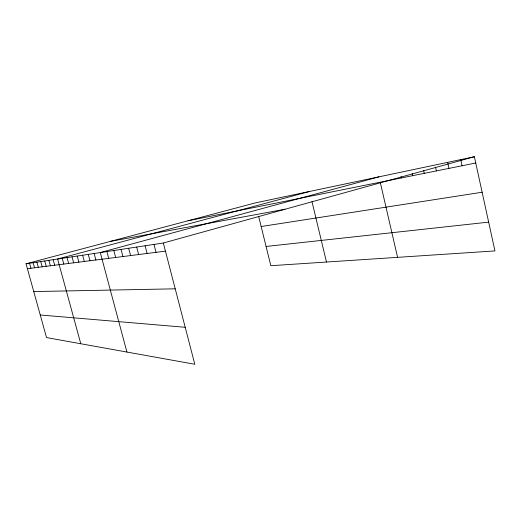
<?xml version="1.0" encoding="UTF-8"?>
<svg xmlns="http://www.w3.org/2000/svg" width="521" height="521" viewBox="0 0 521 521"><rect width="100%" height="100%" fill="white"/><g stroke="black" fill="none" stroke-linecap="round" stroke-linejoin="round"><path stroke-width="0.78" d="M163.327 243.014L194.808 364.27L46.519 337.582L26.05 263.795L163.327 243.014L474.37 156.73L494.95 250.92L270.829 265.71L258.657 216.41M379.001 176.834L100.279 252.561L126.922 352.053M309.552 191.474L57.623 259.015L80.788 343.749M26.05 263.795L255.316 202.903L474.37 156.73M188.022 220.774L475.745 163.021M110.569 241.347L285.078 209.24M261.151 226.524L482.127 192.236M27.411 268.706L165.437 251.135M266.075 246.459L488.659 222.128M33.754 291.571L175.219 288.823M40.254 314.984L185.209 327.292M29.541 263.268L30.921 268.263M40.742 261.568L42.188 266.83M36.88 262.154L38.307 267.319M33.149 262.721L34.555 267.801M53.175 259.692L54.692 265.235M48.876 260.337L50.374 265.788M44.741 260.969L46.206 266.316M67.046 257.589L68.648 263.457M62.246 258.318L63.816 264.075M82.637 255.231L84.324 261.464M77.232 256.045L78.886 262.154M72.041 256.833L73.663 262.818M94.145 253.486L95.89 259.992M88.27 254.378L89.983 260.741M106.883 251.558L108.7 258.357M121.054 249.416L122.949 256.54M113.799 250.51L115.655 257.472M136.671 247.052L138.645 254.548M128.667 248.263L130.602 255.57M145.092 245.775L147.111 253.466M153.969 244.434L156.026 252.333M311.988 201.634L326.478 262.037M380.415 182.982L397.582 257.348M401.111 176.547L401.43 177.941M412.15 173.565L412.632 175.694M423.625 170.458L424.276 173.356M435.549 167.234L436.377 170.927M447.63 162.37L448.965 168.394M460.727 159.608L462.081 165.763"/></g></svg>
